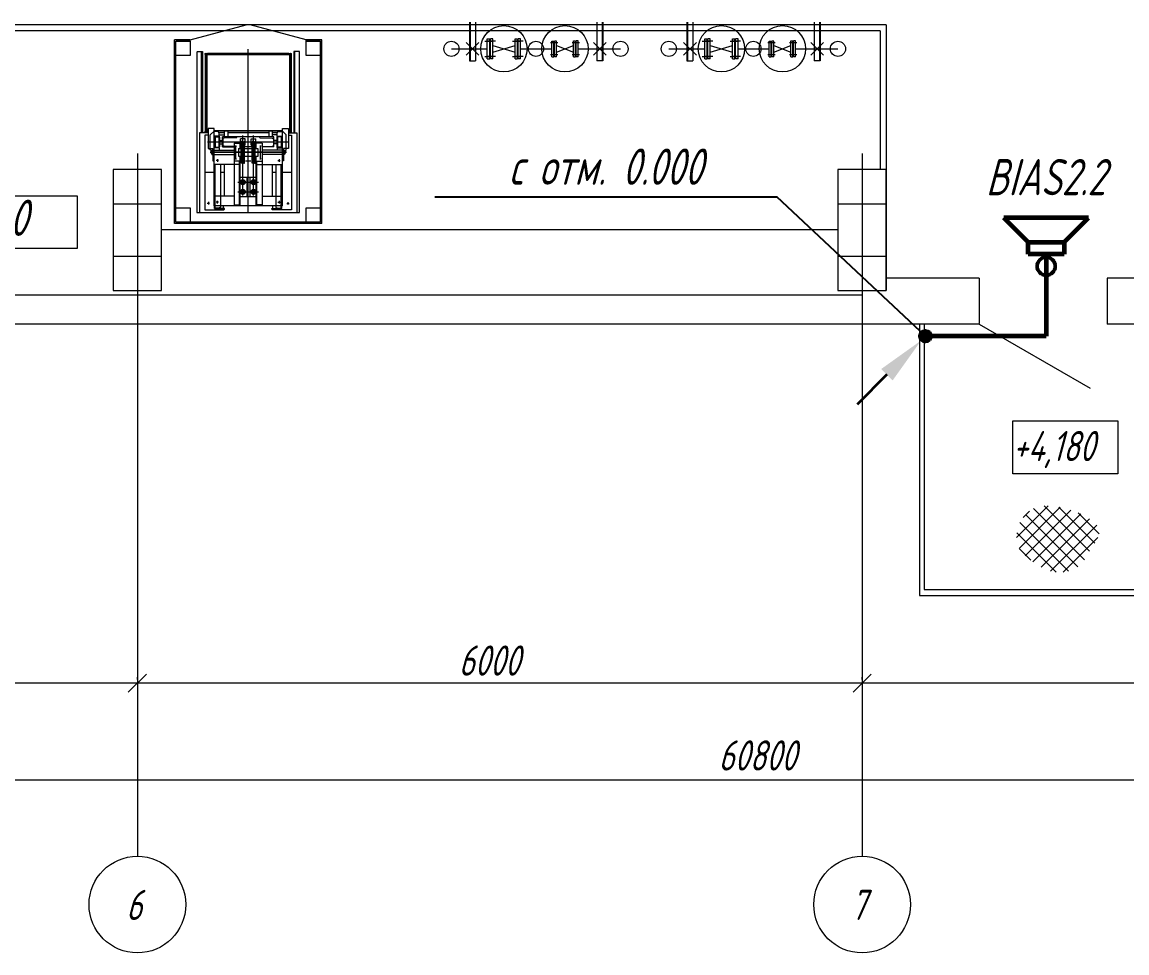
# Model space of a CAD drawing. Header units: millimetres. Extents: x 1663 to 6300, y 431 to 1491.
# Drawn here: x 3702.4 to 3793.8, y 963.4 to 1040.4 of the extents above; entities that cross this region are included whole.
import ezdxf

# ---------------------------------------------------------------- set-up
doc = ezdxf.new("R2010")
doc.units = ezdxf.units.MM
for name, color, linetype, lineweight in [('Линия связи (Вновь)', 3, 'Continuous', 60), ('Связь', 84, 'Continuous', 50), ('СОУЭ', 160, 'Continuous', 60), ('Строительный', 251, 'Continuous', 13), ('Текст', 2, 'Continuous', 25), ('Элемент эл. схем', 7, 'Continuous', 35)]:
    doc.layers.add(name, color=color, linetype=linetype, lineweight=lineweight)
doc.styles.add('Simplex', font='simplex.shx', dxfattribs={"width": 0.7, "oblique": 15})

# ---------------------------------------------------------------- blocks, each defined once
blk = doc.blocks.new('A$C0AA457AC')
at = {"layer": 'Строительный', "ltscale": 100}
for p, q in [((353.163, 204.643), (229.163, 204.643)), ((352.663, 204.143), (229.163, 204.143)), ((295.54, 203.386), (300.177, 204.629)), ((305.132, 203.386), (300.496, 204.629)), ((318.663, 204.857), (318.663, 201.643)), ((318.716, 204.857), (318.716, 201.643)), ((319.163, 204.857), (319.163, 201.643)), ((329.193, 204.857), (329.193, 201.643)), ((329.64, 204.857), (329.64, 201.643)), ((329.693, 204.857), (329.693, 201.643)), ((336.663, 204.857), (336.663, 201.643)), ((336.716, 204.857), (336.716, 201.643)), ((337.163, 204.857), (337.163, 201.643)), ((347.193, 204.857), (347.193, 201.643)), ((347.64, 204.857), (347.64, 201.643)), ((347.693, 204.857), (347.693, 201.643)), ((352.663, 204.143), (352.663, 192.643)), ((353.163, 204.643), (353.163, 182.643)), ((294.236, 188.186), (294.236, 203.386)), ((295.536, 203.386), (294.236, 203.386)), ((294.336, 188.286), (294.336, 203.286)), ((295.536, 203.286), (294.336, 203.286)), ((294.336, 202.086), (294.336, 203.286)), ((294.336, 203.286), (295.536, 203.286)), ((295.536, 203.286), (295.536, 203.386)), ((295.536, 203.286), (295.536, 202.086)), ((306.436, 203.386), (305.136, 203.386)), ((305.136, 203.286), (305.136, 203.386)), ((306.336, 203.286), (305.136, 203.286)), ((305.136, 202.086), (305.136, 203.286)), ((305.136, 203.286), (306.336, 203.286)), ((306.336, 188.286), (306.336, 203.286)), ((306.336, 203.286), (306.336, 202.086)), ((306.436, 188.186), (306.436, 203.386)), ((319.444, 202.113), (318.383, 203.173)), ((318.383, 202.113), (319.444, 203.173)), ((319.929, 203.268), (320.538, 203.268)), ((320.133, 203.468), (320.333, 203.468)), ((320.133, 201.818), (320.133, 203.468)), ((320.798, 203.268), (320.189, 203.268)), ((320.333, 201.818), (320.333, 203.468)), ((320.333, 203.168), (320.363, 203.138)), ((320.393, 203.168), (320.363, 203.138)), ((320.363, 202.148), (320.363, 203.138)), ((320.363, 202.148), (320.363, 203.138)), ((320.593, 203.468), (320.393, 203.468)), ((320.393, 201.818), (320.393, 203.468)), ((320.593, 201.818), (320.593, 203.468)), ((322.229, 203.268), (322.838, 203.268)), ((322.433, 203.468), (322.633, 203.468)), ((322.433, 201.818), (322.433, 203.468)), ((323.098, 203.268), (322.489, 203.268)), ((322.633, 201.818), (322.633, 203.468)), ((322.633, 203.168), (322.663, 203.138)), ((322.693, 203.168), (322.663, 203.138)), ((322.663, 202.148), (322.663, 203.138)), ((322.663, 202.148), (322.663, 203.138)), ((322.893, 203.468), (322.693, 203.468)), ((322.693, 201.818), (322.693, 203.468)), ((322.893, 201.818), (322.893, 203.468)), ((325.968, 203.143), (325.359, 203.143)), ((325.463, 203.268), (325.633, 203.268)), ((325.463, 201.968), (325.463, 203.268)), ((325.633, 201.968), (325.633, 203.268)), ((325.863, 203.268), (325.693, 203.268)), ((325.693, 201.968), (325.693, 203.268)), ((325.863, 201.968), (325.863, 203.268)), ((327.159, 203.168), (327.768, 203.168)), ((327.263, 203.293), (327.433, 203.293)), ((327.263, 201.993), (327.263, 203.293)), ((327.433, 201.993), (327.433, 203.293)), ((327.433, 203.063), (327.463, 203.033)), ((327.493, 203.063), (327.463, 203.033)), ((327.663, 203.293), (327.493, 203.293)), ((327.493, 201.993), (327.493, 203.293)), ((327.663, 201.993), (327.663, 203.293)), ((328.913, 202.113), (329.974, 203.173)), ((329.974, 202.113), (328.913, 203.173)), ((337.444, 202.113), (336.383, 203.173)), ((336.383, 202.113), (337.444, 203.173)), ((337.929, 203.268), (338.538, 203.268)), ((338.133, 203.468), (338.333, 203.468)), ((338.133, 201.818), (338.133, 203.468)), ((338.798, 203.268), (338.189, 203.268)), ((338.333, 201.818), (338.333, 203.468)), ((338.333, 203.168), (338.363, 203.138)), ((338.393, 203.168), (338.363, 203.138)), ((338.363, 202.148), (338.363, 203.138)), ((338.363, 202.148), (338.363, 203.138)), ((338.593, 203.468), (338.393, 203.468)), ((338.393, 201.818), (338.393, 203.468)), ((338.593, 201.818), (338.593, 203.468)), ((340.229, 203.268), (340.838, 203.268)), ((340.433, 203.468), (340.633, 203.468)), ((340.433, 201.818), (340.433, 203.468)), ((341.098, 203.268), (340.489, 203.268)), ((340.633, 201.818), (340.633, 203.468)), ((340.633, 203.168), (340.663, 203.138)), ((340.693, 203.168), (340.663, 203.138)), ((340.663, 202.148), (340.663, 203.138)), ((340.663, 202.148), (340.663, 203.138)), ((340.893, 203.468), (340.693, 203.468)), ((340.693, 201.818), (340.693, 203.468)), ((340.893, 201.818), (340.893, 203.468)), ((343.968, 203.143), (343.359, 203.143)), ((343.463, 203.268), (343.633, 203.268)), ((343.463, 201.968), (343.463, 203.268)), ((343.633, 201.968), (343.633, 203.268)), ((343.863, 203.268), (343.693, 203.268)), ((343.693, 201.968), (343.693, 203.268)), ((343.863, 201.968), (343.863, 203.268)), ((345.159, 203.168), (345.768, 203.168)), ((345.263, 203.293), (345.433, 203.293)), ((345.263, 201.993), (345.263, 203.293)), ((345.433, 201.993), (345.433, 203.293)), ((345.433, 203.063), (345.463, 203.033)), ((345.493, 203.063), (345.463, 203.033)), ((345.663, 203.293), (345.493, 203.293)), ((345.493, 201.993), (345.493, 203.293)), ((345.663, 201.993), (345.663, 203.293)), ((346.913, 202.113), (347.974, 203.173)), ((347.974, 202.113), (346.913, 203.173)), ((296.094, 202.431), (296.553, 202.431)), ((296.094, 202.377), (296.094, 189.088)), ((296.465, 195.699), (296.465, 202.431)), ((296.553, 202.431), (296.553, 195.699)), ((296.766, 202.218), (296.766, 195.77)), ((303.836, 202.218), (296.836, 202.218)), ((296.836, 202.218), (296.836, 195.77)), ((296.906, 202.218), (296.906, 195.77)), ((296.991, 202.288), (303.682, 202.288)), ((303.682, 202.148), (296.991, 202.148)), ((300.336, 189.088), (300.336, 202.619)), ((303.766, 202.218), (303.766, 195.77)), ((303.836, 202.218), (303.836, 195.77)), ((303.906, 202.218), (303.906, 195.77)), ((304.579, 202.431), (304.12, 202.431)), ((304.12, 202.431), (304.12, 195.699)), ((304.208, 195.699), (304.208, 202.431)), ((304.579, 189.088), (304.579, 202.431)), ((317.163, 202.643), (320.133, 202.643)), ((320.333, 202.118), (320.363, 202.148)), ((320.393, 202.118), (320.363, 202.148)), ((320.593, 202.928), (322.433, 202.358)), ((320.593, 202.358), (322.433, 202.928)), ((322.633, 202.118), (322.663, 202.148)), ((322.693, 202.118), (322.663, 202.148)), ((322.893, 202.643), (325.463, 202.643)), ((325.633, 203.038), (325.663, 203.008)), ((325.633, 202.198), (325.663, 202.228)), ((325.693, 203.038), (325.663, 203.008)), ((325.663, 202.228), (325.663, 203.008)), ((325.693, 202.198), (325.663, 202.228)), ((325.863, 202.358), (327.263, 202.928)), ((325.863, 202.928), (327.263, 202.358)), ((327.159, 202.168), (327.768, 202.168)), ((327.433, 202.223), (327.463, 202.253)), ((327.463, 202.253), (327.463, 203.033)), ((327.493, 202.223), (327.463, 202.253)), ((327.663, 202.643), (331.163, 202.643)), ((335.163, 202.643), (338.133, 202.643)), ((338.333, 202.118), (338.363, 202.148)), ((338.393, 202.118), (338.363, 202.148)), ((338.593, 202.928), (340.433, 202.358)), ((338.593, 202.358), (340.433, 202.928)), ((340.633, 202.118), (340.663, 202.148)), ((340.693, 202.118), (340.663, 202.148)), ((340.893, 202.643), (343.463, 202.643)), ((343.633, 203.038), (343.663, 203.008)), ((343.633, 202.198), (343.663, 202.228)), ((343.693, 203.038), (343.663, 203.008)), ((343.663, 202.228), (343.663, 203.008)), ((343.693, 202.198), (343.663, 202.228)), ((343.863, 202.358), (345.263, 202.928)), ((343.863, 202.928), (345.263, 202.358)), ((345.159, 202.168), (345.768, 202.168)), ((345.433, 202.223), (345.463, 202.253)), ((345.463, 202.253), (345.463, 203.033)), ((345.493, 202.223), (345.463, 202.253)), ((345.663, 202.643), (349.163, 202.643)), ((295.536, 202.086), (294.336, 202.086)), ((306.336, 202.086), (305.136, 202.086)), ((318.663, 201.643), (319.163, 201.643)), ((319.929, 202.018), (320.538, 202.018)), ((320.133, 201.818), (320.333, 201.818)), ((320.798, 202.018), (320.189, 202.018)), ((320.593, 201.818), (320.393, 201.818)), ((322.229, 202.018), (322.838, 202.018)), ((322.433, 201.818), (322.633, 201.818)), ((323.098, 202.018), (322.489, 202.018)), ((322.893, 201.818), (322.693, 201.818)), ((325.968, 202.143), (325.359, 202.143)), ((325.463, 201.968), (325.633, 201.968)), ((325.863, 201.968), (325.693, 201.968)), ((327.263, 201.993), (327.433, 201.993)), ((327.663, 201.993), (327.493, 201.993)), ((329.693, 201.643), (329.193, 201.643)), ((336.663, 201.643), (337.163, 201.643)), ((337.929, 202.018), (338.538, 202.018)), ((338.133, 201.818), (338.333, 201.818)), ((338.798, 202.018), (338.189, 202.018)), ((338.593, 201.818), (338.393, 201.818)), ((340.229, 202.018), (340.838, 202.018)), ((340.433, 201.818), (340.633, 201.818)), ((341.098, 202.018), (340.489, 202.018)), ((340.893, 201.818), (340.693, 201.818)), ((343.968, 202.143), (343.359, 202.143)), ((343.463, 201.968), (343.633, 201.968)), ((343.863, 201.968), (343.693, 201.968)), ((345.263, 201.993), (345.433, 201.993)), ((345.663, 201.993), (345.493, 201.993)), ((347.693, 201.643), (347.193, 201.643)), ((297.011, 196.034), (297.011, 194.389)), ((297.507, 196.034), (297.011, 196.034)), ((297.195, 195.508), (297.507, 195.82)), ((297.507, 189.635), (297.507, 196.034)), ((297.507, 195.893), (303.166, 195.893)), ((297.507, 195.84), (303.166, 195.84)), ((297.84, 195.787), (297.507, 195.787)), ((297.946, 195.682), (297.84, 195.787)), ((298.339, 195.84), (298.339, 195.344)), ((298.641, 195.84), (298.641, 195.344)), ((302.032, 195.84), (302.032, 195.344)), ((302.333, 195.84), (302.333, 195.344)), ((302.727, 195.682), (302.832, 195.787)), ((302.832, 195.787), (303.166, 195.787)), ((303.166, 189.635), (303.166, 196.034)), ((303.166, 196.034), (303.661, 196.034)), ((303.478, 195.508), (303.166, 195.82)), ((303.661, 196.034), (303.661, 194.389)), ((297.011, 195.699), (296.306, 195.699)), ((296.306, 195.699), (296.306, 189.088)), ((297.011, 195.5), (296.749, 195.5)), ((296.749, 195.5), (296.749, 189.318)), ((303.707, 194.92), (296.966, 194.92)), ((297.195, 194.292), (297.195, 195.508)), ((297.946, 195.401), (297.507, 195.401)), ((297.558, 195.314), (297.613, 195.345)), ((297.558, 195.314), (297.558, 194.525)), ((297.613, 195.132), (297.558, 195.132)), ((297.613, 195.345), (297.913, 195.345)), ((297.613, 195.345), (297.613, 194.494)), ((297.946, 195.362), (297.913, 195.345)), ((297.967, 195.314), (297.913, 195.345)), ((297.913, 195.345), (297.913, 194.494)), ((298.339, 195.682), (297.946, 195.682)), ((297.946, 195.401), (297.946, 195.682)), ((297.946, 195.518), (298.339, 195.518)), ((297.946, 195.401), (297.946, 195.362)), ((297.967, 195.314), (297.967, 194.525)), ((297.967, 195.062), (298.215, 195.062)), ((302.458, 195.344), (298.215, 195.344)), ((298.215, 194.515), (298.215, 195.344)), ((298.314, 195.253), (298.249, 195.201)), ((298.249, 195.201), (298.249, 194.638)), ((299.376, 195.276), (298.314, 195.253)), ((302.032, 195.682), (298.641, 195.682)), ((299.169, 194.832), (299.169, 189.723)), ((299.169, 194.832), (299.683, 194.832)), ((299.376, 195.276), (299.394, 195.344)), ((299.683, 194.391), (299.683, 194.832)), ((300.091, 195.2), (299.693, 195.2)), ((299.693, 194.672), (299.693, 195.2)), ((299.766, 193.171), (299.766, 194.974)), ((299.801, 194.974), (299.766, 194.974)), ((299.827, 194.876), (299.801, 194.974)), ((299.827, 193.269), (299.827, 194.876)), ((299.827, 194.876), (299.956, 194.876)), ((299.892, 190.488), (299.892, 195.476)), ((299.956, 194.876), (299.982, 194.974)), ((299.956, 193.269), (299.956, 194.876)), ((299.982, 194.974), (300.018, 194.974)), ((300.018, 193.171), (300.018, 194.974)), ((300.091, 194.672), (300.091, 195.2)), ((300.582, 194.672), (300.582, 195.2)), ((300.582, 195.2), (300.98, 195.2)), ((300.655, 193.171), (300.655, 194.974)), ((300.691, 194.974), (300.655, 194.974)), ((300.717, 194.876), (300.691, 194.974)), ((300.717, 193.269), (300.717, 194.876)), ((300.845, 194.876), (300.717, 194.876)), ((300.781, 190.488), (300.781, 195.476)), ((300.845, 194.876), (300.871, 194.974)), ((300.845, 193.269), (300.845, 194.876)), ((300.871, 194.974), (300.907, 194.974)), ((300.907, 193.171), (300.907, 194.974)), ((300.98, 194.672), (300.98, 195.2)), ((300.989, 194.391), (300.989, 194.832)), ((301.503, 194.832), (300.989, 194.832)), ((301.297, 195.276), (301.279, 195.344)), ((301.297, 195.276), (302.359, 195.253)), ((301.503, 194.832), (301.503, 189.723)), ((302.727, 195.682), (302.333, 195.682)), ((302.727, 195.518), (302.333, 195.518)), ((302.359, 195.253), (302.424, 195.201)), ((302.424, 195.201), (302.424, 194.638)), ((302.458, 194.515), (302.458, 195.344)), ((302.706, 195.062), (302.458, 195.062)), ((302.706, 195.314), (302.76, 195.345)), ((302.706, 195.314), (302.706, 194.525)), ((302.727, 195.401), (302.727, 195.682)), ((302.727, 195.401), (303.166, 195.401)), ((302.727, 195.401), (302.727, 195.362)), ((302.727, 195.362), (302.76, 195.345)), ((303.06, 195.345), (302.76, 195.345)), ((302.76, 195.345), (302.76, 194.494)), ((303.114, 195.314), (303.06, 195.345)), ((303.06, 195.345), (303.06, 194.494)), ((303.06, 195.132), (303.114, 195.132)), ((303.114, 195.314), (303.114, 194.525)), ((303.478, 194.292), (303.478, 195.508)), ((303.661, 195.699), (304.367, 195.699)), ((303.661, 195.5), (303.923, 195.5)), ((303.923, 195.5), (303.923, 189.318)), ((304.367, 195.699), (304.367, 189.088)), ((291.163, 193.981), (291.163, 135.778)), ((297.011, 194.389), (297.4, 194.389)), ((303.495, 194.072), (297.177, 194.072)), ((297.177, 194.072), (303.495, 194.072)), ((297.335, 194.181), (297.195, 194.292)), ((297.263, 194.181), (297.263, 193.965)), ((297.263, 194.181), (297.335, 194.181)), ((297.263, 193.965), (297.335, 193.965)), ((297.4, 194.247), (297.335, 194.247)), ((297.335, 194.247), (297.335, 193.898)), ((297.4, 194.389), (297.4, 193.364)), ((297.946, 194.438), (297.507, 194.438)), ((297.507, 194.247), (299.169, 194.247)), ((297.613, 194.707), (297.558, 194.707)), ((297.558, 194.525), (297.613, 194.494)), ((297.613, 194.494), (297.913, 194.494)), ((297.967, 194.525), (297.913, 194.494)), ((297.946, 194.477), (297.913, 194.494)), ((297.946, 194.438), (297.946, 194.477)), ((297.946, 194.438), (297.946, 194.247)), ((297.967, 194.777), (298.215, 194.777)), ((298.215, 194.515), (299.169, 194.515)), ((298.314, 194.586), (298.249, 194.638)), ((299.169, 194.568), (298.314, 194.586)), ((299.251, 194.569), (299.373, 194.569)), ((299.312, 193.483), (299.312, 194.63)), ((299.543, 194.391), (299.543, 193.754)), ((299.543, 194.391), (299.766, 194.391)), ((299.693, 194.672), (299.766, 194.672)), ((300.091, 194.672), (300.018, 194.672)), ((300.018, 194.568), (300.655, 194.568)), ((300.018, 194.391), (300.655, 194.391)), ((300.582, 194.672), (300.655, 194.672)), ((300.98, 194.672), (300.907, 194.672)), ((300.907, 194.391), (301.13, 194.391)), ((301.13, 194.391), (301.13, 193.754)), ((301.422, 194.569), (301.3, 194.569)), ((301.361, 193.465), (301.361, 194.624)), ((301.503, 194.568), (302.359, 194.586)), ((302.458, 194.515), (301.503, 194.515)), ((303.166, 194.247), (301.503, 194.247)), ((302.359, 194.586), (302.424, 194.638)), ((302.706, 194.777), (302.458, 194.777)), ((302.706, 194.525), (302.76, 194.494)), ((302.727, 194.477), (302.76, 194.494)), ((302.727, 194.438), (302.727, 194.477)), ((302.727, 194.438), (303.166, 194.438)), ((302.727, 194.438), (302.727, 194.247)), ((303.06, 194.494), (302.76, 194.494)), ((303.06, 194.707), (303.114, 194.707)), ((303.114, 194.525), (303.06, 194.494)), ((303.661, 194.389), (303.272, 194.389)), ((303.272, 194.389), (303.272, 193.364)), ((303.272, 194.247), (303.338, 194.247)), ((303.338, 194.181), (303.478, 194.292)), ((303.338, 194.247), (303.338, 193.898)), ((303.41, 194.181), (303.338, 194.181)), ((303.41, 193.965), (303.338, 193.965)), ((303.41, 194.181), (303.41, 193.965)), ((351.163, 193.981), (351.163, 135.778)), ((297.335, 193.898), (297.4, 193.898)), ((297.4, 193.364), (297.507, 193.364)), ((297.507, 193.898), (299.169, 193.898)), ((299.612, 193.068), (297.507, 193.068)), ((297.615, 189.441), (297.615, 193.068)), ((297.879, 193.398), (297.691, 193.398)), ((297.785, 193.506), (297.785, 193.289)), ((298.039, 193.068), (298.039, 189.541)), ((298.356, 193.068), (298.356, 190.431)), ((299.683, 193.331), (299.169, 193.331)), ((299.251, 193.542), (299.373, 193.542)), ((299.543, 193.754), (299.766, 193.754)), ((299.612, 189.723), (299.612, 193.331)), ((299.683, 193.331), (299.683, 193.754)), ((299.683, 189.723), (299.683, 193.331)), ((299.801, 193.171), (299.766, 193.171)), ((299.827, 193.269), (299.801, 193.171)), ((299.827, 193.269), (299.956, 193.269)), ((299.956, 193.269), (299.982, 193.171)), ((299.982, 193.171), (300.018, 193.171)), ((300.018, 193.754), (300.655, 193.754)), ((300.566, 193.332), (300.107, 193.332)), ((300.691, 193.171), (300.655, 193.171)), ((300.717, 193.269), (300.691, 193.171)), ((300.845, 193.269), (300.717, 193.269)), ((300.845, 193.269), (300.871, 193.171)), ((300.871, 193.171), (300.907, 193.171)), ((300.907, 193.754), (301.158, 193.754)), ((300.989, 193.331), (300.989, 193.754)), ((300.989, 189.723), (300.989, 193.331)), ((300.989, 193.331), (301.503, 193.331)), ((301.061, 189.723), (301.061, 193.331)), ((301.061, 193.068), (303.166, 193.068)), ((301.422, 193.542), (301.3, 193.542)), ((303.166, 193.898), (301.503, 193.898)), ((302.317, 193.068), (302.317, 190.431)), ((302.634, 193.068), (302.634, 189.541)), ((302.793, 193.398), (302.982, 193.398)), ((302.888, 193.506), (302.888, 193.289)), ((303.058, 189.441), (303.058, 193.068)), ((303.272, 193.364), (303.166, 193.364)), ((303.338, 193.898), (303.272, 193.898)), ((293.163, 192.643), (289.163, 192.643)), ((289.163, 192.643), (289.163, 182.643)), ((293.163, 182.643), (293.163, 192.643)), ((297.507, 192.409), (296.749, 192.409)), ((298.356, 192.409), (298.039, 192.409)), ((302.634, 192.409), (302.317, 192.409)), ((303.923, 192.409), (303.166, 192.409)), ((353.163, 192.643), (349.163, 192.643)), ((349.163, 192.643), (349.163, 182.643)), ((353.163, 182.643), (353.163, 192.643)), ((299.482, 191.598), (301.19, 191.598)), ((299.683, 192.004), (300.989, 192.004)), ((299.892, 191.762), (299.748, 191.677)), ((299.748, 191.677), (299.748, 191.518)), ((299.748, 191.518), (299.897, 191.431)), ((300.036, 191.677), (299.892, 191.762)), ((299.897, 191.431), (300.036, 191.518)), ((300.036, 191.518), (300.036, 191.677)), ((300.213, 192.004), (300.213, 190.379)), ((300.46, 192.004), (300.46, 190.379)), ((300.781, 191.762), (300.637, 191.677)), ((300.637, 191.677), (300.637, 191.518)), ((300.637, 191.518), (300.787, 191.431)), ((300.925, 191.677), (300.781, 191.762)), ((300.787, 191.431), (300.925, 191.518)), ((300.925, 191.518), (300.925, 191.677)), ((275.327, 190.483), (286.175, 190.483)), ((286.175, 190.483), (286.175, 186.112)), ((299.169, 190.431), (297.507, 190.431)), ((299.482, 190.798), (301.19, 190.798)), ((300.989, 190.379), (299.683, 190.379)), ((299.892, 190.962), (299.748, 190.877)), ((299.748, 190.877), (299.748, 190.718)), ((299.748, 190.718), (299.897, 190.631)), ((300.036, 190.877), (299.892, 190.962)), ((299.897, 190.631), (300.036, 190.718)), ((300.036, 190.718), (300.036, 190.877)), ((300.781, 190.962), (300.637, 190.877)), ((300.637, 190.877), (300.637, 190.718)), ((300.637, 190.718), (300.787, 190.631)), ((300.925, 190.877), (300.781, 190.962)), ((300.787, 190.631), (300.925, 190.718)), ((300.925, 190.718), (300.925, 190.877)), ((301.503, 190.431), (303.166, 190.431)), ((289.163, 189.817), (293.163, 189.817)), ((294.336, 188.286), (294.336, 189.486)), ((294.336, 189.486), (295.536, 189.486)), ((295.536, 189.486), (295.536, 188.286)), ((297.132, 189.848), (296.944, 189.848)), ((297.145, 189.848), (296.956, 189.848)), ((297.05, 189.964), (297.05, 189.746)), ((297.05, 189.957), (297.05, 189.74)), ((303.166, 189.635), (297.507, 189.635)), ((297.546, 189.424), (297.546, 189.635)), ((298.386, 189.424), (297.546, 189.424)), ((297.598, 189.356), (297.598, 189.424)), ((298.386, 189.356), (297.598, 189.356)), ((297.938, 189.441), (297.615, 189.441)), ((297.871, 189.938), (297.682, 189.938)), ((297.777, 190.047), (297.777, 189.83)), ((298.039, 189.541), (297.938, 189.441)), ((298.291, 189.424), (298.291, 189.635)), ((298.321, 189.318), (298.386, 189.356)), ((298.386, 189.356), (298.386, 189.424)), ((299.169, 189.723), (299.683, 189.723)), ((301.503, 189.723), (300.989, 189.723)), ((302.287, 189.356), (302.287, 189.424)), ((302.287, 189.424), (303.126, 189.424)), ((302.352, 189.318), (302.287, 189.356)), ((302.287, 189.356), (303.075, 189.356)), ((302.382, 189.424), (302.382, 189.635)), ((302.634, 189.541), (302.735, 189.441)), ((302.735, 189.441), (303.058, 189.441)), ((302.802, 189.938), (302.99, 189.938)), ((302.896, 190.047), (302.896, 189.83)), ((303.075, 189.356), (303.075, 189.424)), ((303.126, 189.424), (303.126, 189.635)), ((303.528, 189.848), (303.717, 189.848)), ((303.622, 189.957), (303.622, 189.74)), ((305.136, 188.286), (305.136, 189.486)), ((305.136, 189.486), (306.336, 189.486)), ((306.336, 189.486), (306.336, 188.286)), ((349.163, 189.817), (353.163, 189.817)), ((296.094, 189.088), (304.579, 189.088)), ((296.749, 189.318), (298.321, 189.318)), ((303.923, 189.318), (302.352, 189.318)), ((349.163, 187.643), (293.163, 187.643)), ((306.436, 188.186), (294.236, 188.186)), ((306.336, 188.286), (294.336, 188.286)), ((295.536, 188.286), (294.336, 188.286)), ((306.336, 188.286), (305.136, 188.286)), ((286.175, 186.112), (275.327, 186.112)), ((289.163, 185.469), (293.163, 185.469)), ((349.163, 185.469), (353.163, 185.469)), ((360.863, 183.643), (353.163, 183.643)), ((360.863, 183.643), (360.863, 179.897)), ((409.163, 183.643), (371.463, 183.643)), ((371.463, 183.643), (371.463, 179.843)), ((351.163, 182.243), (231.163, 182.243)), ((289.163, 182.643), (293.163, 182.643)), ((349.163, 182.643), (353.163, 182.643)), ((360.863, 179.843), (191.41, 179.843)), ((355.906, 179.843), (355.906, 157.366)), ((356.306, 179.843), (356.306, 157.866)), ((360.863, 179.843), (370.043, 174.543)), ((484.963, 179.843), (371.463, 179.843)), ((363.637, 171.83), (372.326, 171.83)), ((363.637, 167.459), (363.637, 171.83)), ((372.326, 171.83), (372.326, 167.459)), ((372.326, 167.459), (363.637, 167.459)), ((363.942, 162.176), (366.572, 164.806)), ((364.163, 161.274), (367.566, 164.677)), ((366.231, 164.8), (369.987, 161.043)), ((367.454, 164.7), (370.433, 161.72)), ((364.485, 163.841), (365.011, 164.367)), ((364.669, 160.657), (368.458, 164.447)), ((364.696, 164.09), (369.028, 159.758)), ((365.302, 160.168), (369.261, 164.127)), ((365.34, 164.569), (369.58, 160.329)), ((369.055, 164.221), (370.784, 162.492)), ((364.233, 163.43), (368.265, 159.398)), ((365.986, 159.729), (369.985, 163.728)), ((366.77, 159.391), (370.584, 163.205)), ((363.967, 162.573), (367.24, 159.301)), ((367.81, 159.308), (370.692, 162.19)), ((364.186, 161.233), (365.123, 160.296)), ((355.906, 157.366), (376.702, 157.366)), ((356.306, 157.866), (376.702, 157.866)), ((291.163, 150.112), (231.163, 150.112)), ((291.913, 150.862), (290.413, 149.362)), ((290.413, 149.362), (291.913, 150.862)), ((291.163, 150.412), (291.163, 150.612)), ((291.163, 150.412), (291.163, 150.612)), ((351.163, 150.112), (291.163, 150.112)), ((351.913, 150.862), (350.413, 149.362)), ((350.413, 149.362), (351.913, 150.862)), ((351.163, 150.412), (351.163, 150.612)), ((351.163, 150.412), (351.163, 150.612)), ((411.163, 150.112), (351.163, 150.112)), ((47.163, 142.096), (655.163, 142.096))]:
    blk.add_line(p, q, dxfattribs=at)
for centre, radius in [((321.513, 202.643), 1.918), ((326.564, 202.643), 1.918), ((339.513, 202.643), 1.918), ((344.564, 202.643), 1.918), ((317.163, 202.643), 0.625), ((324.163, 202.643), 0.625), ((331.163, 202.643), 0.625), ((335.163, 202.643), 0.625), ((342.163, 202.643), 0.625), ((349.163, 202.643), 0.625), ((296.836, 202.218), 0.0701), ((296.991, 202.218), 0.0701), ((303.682, 202.218), 0.0701), ((303.836, 202.218), 0.0701), ((296.836, 195.77), 0.0701), ((303.836, 195.77), 0.0701), ((299.892, 194.92), 0.0439), ((300.781, 194.92), 0.0439), ((299.892, 191.598), 0.201), ((299.892, 191.598), 0.0936), ((300.781, 191.598), 0.201), ((300.781, 191.598), 0.0936), ((299.892, 190.798), 0.201), ((299.892, 190.798), 0.0936), ((300.781, 190.798), 0.201), ((300.781, 190.798), 0.0936), ((291.163, 131.778), 4), ((351.163, 131.778), 4)]:
    blk.add_circle(centre, radius, dxfattribs=at)
at = {"layer": 'Строительный', "ltscale": 100, "style": 'Simplex', "oblique": 15, "width": 0.7}
for s, height, p in [('0,000', 3, (275.327, 187.153)), ('+4,180', 2.5, (363.637, 168.5)), ('6000', 2.5, (317.761, 150.737)), ('60800', 2.5, (339.266, 142.878)), ('6', 2.5, (290.227, 130.501)), ('7', 2.5, (350.227, 130.501))]:
    blk.add_text(s, height=height, dxfattribs=at).set_placement(p)
blk = doc.blocks.new('A$C7B0F30C2')
at = {"layer": 'СОУЭ'}
for p, q in [((0, 3), (7, 3)), ((2, 1), (0, 3)), ((5, 1), (7, 3)), ((2, 1), (2, 0)), ((5, 1), (2, 1)), ((5, 0), (5, 1)), ((2, 0), (5, 0))]:
    blk.add_line(p, q, dxfattribs=at)

msp = doc.modelspace()

# ---------------------------------------------------------------- hatches: boundary and pattern name
at = {"layer": 'Элемент эл. схем'}
h = msp.add_hatch(color=256, dxfattribs=at)
h.dxf.hatch_style = 1
h.paths.add_polyline_path([(3777.657, 1014.434, 1), (3776.657, 1014.434, 1)])

# ---------------------------------------------------------------- linework, layer by layer
at = {"layer": 'Линия связи (Вновь)'}
for p, q in [((3787.157, 1021.234), (3787.157, 1020.234)), ((3787.157, 1020.234), (3787.157, 1014.434)), ((3787.157, 1014.434), (3777.157, 1014.434))]:
    msp.add_line(p, q, dxfattribs=at)
at = {"layer": 'Связь'}
msp.add_circle((3787.157, 1020.234), 0.75, dxfattribs=at)
at = {"layer": 'Текст', "ltscale": 100}
for p in [(3736.543, 1025.976), (3777.157, 1014.434)]:
    msp.add_line(p, (3764.844, 1025.976), dxfattribs=at)
at = {"layer": 'Элемент эл. схем'}
msp.add_line((3773.975, 1011.252), (3771.5, 1008.777), dxfattribs=at)
msp.add_circle((3777.157, 1014.434), 0.5, dxfattribs=at)
msp.add_solid([(3774.446, 1010.78), (3773.503, 1011.723), (3776.803, 1014.08)], dxfattribs=at)

# ---------------------------------------------------------------- block references
at = {"xscale": -1}
msp.add_blockref('A$C7B0F30C2', (3790.657, 1021.234), dxfattribs=at)
at = {"layer": 'Линия связи (Вновь)'}
msp.add_blockref('A$C0AA457AC', (3420.753, 835.591), dxfattribs=at)

# ---------------------------------------------------------------- texts
at = {"layer": 'Текст', "ltscale": 100, "insert": (3750.694, 1026.976), "char_height": 3, "attachment_point": 8, "style": 'Simplex'}
msp.add_mtext_dynamic_manual_height_columns('с отм. 0.000', width=27.09011, gutter_width=12.5, heights=[0], dxfattribs=at)

# ---------------------------------------------------------------- next in the draw order: texts
at = {"layer": 'Текст', "ltscale": 100, "insert": (3787.113, 1027.609), "char_height": 3, "width": 10.79107, "attachment_point": 5, "style": 'Simplex', "bg_fill": 3, "box_fill_scale": 1.2, "bg_fill_color": 256, "bg_fill_transparency": 0}
msp.add_mtext('BIAS2.2', dxfattribs=at)

doc.saveas('drawing.dxf')
